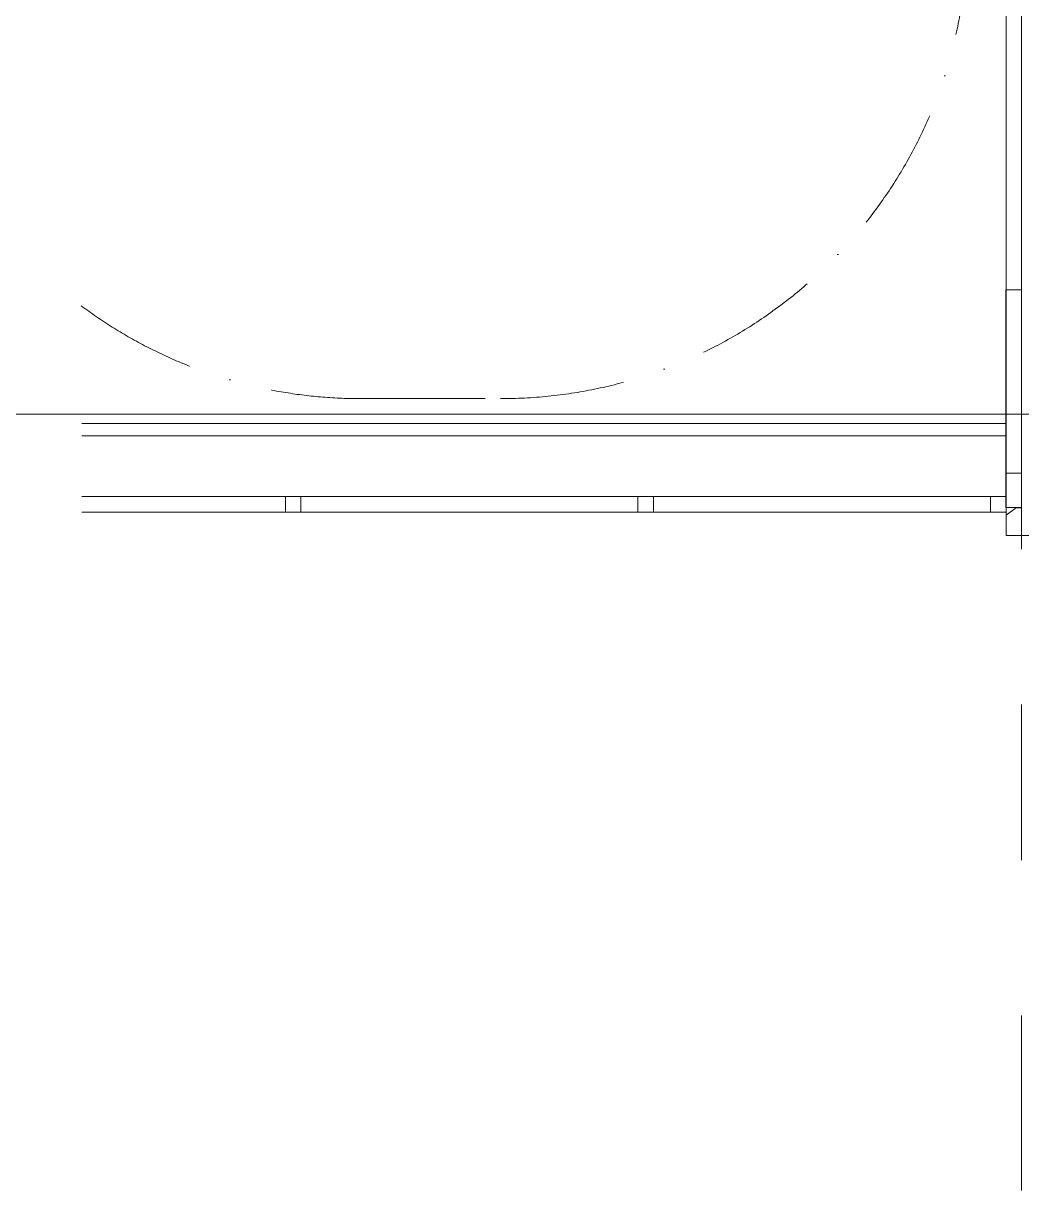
# Model space of a CAD drawing. Header units: millimetres. Extents: x -177800 to -26107, y -132450 to -18386.
# Drawn here: x -171171 to -167961, y -132450 to -128695 of the extents above; entities that cross this region are included whole.
import ezdxf

# ---------------------------------------------------------------- set-up
doc = ezdxf.new("R2010")
doc.units = ezdxf.units.MM
for name, pattern in [('IDA - Grid Line', [3500, 2000, -500, 500, -500]), ('IDA - Hidden 2-1', [750, 500, -250]), ('IDA_Stair Clear', [675, 400, -137.5, 0, -137.5])]:
    doc.linetypes.add(name, pattern=pattern)
doc.layers.add('0-1', color=7, linetype='Continuous', lineweight=5)
doc.layers.add('A-_WALL----_H-1', color=7, linetype='Continuous', lineweight=9)
for name, color, linetype, lineweight, true_color in [('A-_DETA----_ED-2', 6, 'IDA - Hidden 2-1', 9, 0xff00ff), ('A-_DETA----_ED-3', 9, 'IDA_Stair Clear', 9, 0x808080), ('A-_HANR----_E6', 6, 'Continuous', 9, 0xff00ff), ('A-_WALLPRTN_E', 6, 'Continuous', 9, 0xff00ff), ('A-_WALLPRTN_E-1', 6, 'Continuous', 18, 0xff00ff), ('A-_WIND----_E', 6, 'Continuous', 9, 0xff00ff), ('S-_ANOTGRID_E-1', 9, 'IDA - Grid Line', 9, 0x808080), ('S-_COLN----_E', 6, 'Continuous', 9, 0xff00ff), ('S-_COLN----_E-1', 6, 'Continuous', 25, 0xff00ff), ('S-_STRC----_E', 6, 'Continuous', 9, 0xff00ff)]:
    doc.layers.add(name, color=color, linetype=linetype, lineweight=lineweight, true_color=true_color)
pattern_1 = [(45, (0, 0), (-445.5048, 445.5048), []), (45, (445.5, 0), (-445.5048, 445.5048), [315.019, -157.51])]

# ---------------------------------------------------------------- blocks, each defined once
blk = doc.blocks.new('Top Rail Type - Top Rail_Internal_-4307400-BLK 2 UPPER ROOF PLAN')
at = {"layer": 'A-_HANR----_E6'}
for p, q in [((64746.6, -19931.5), (61775.9, -19931.5)), ((64746.6, -19934.1), (64746.6, -19968.8)), ((64746.6, -19968.8), (64746.6, -19934.1)), ((61775.9, -19971.5), (64746.6, -19971.5))]:
    blk.add_line(p, q, dxfattribs=at)
blk = doc.blocks.new('Top Rail Type - Top Rail_Internal_-V3-BLK 2 UPPER ROOF PLAN')
at = {"layer": 'A-_HANR----_E6'}
for p, q in [((64746.6, -19931.5), (61775.9, -19931.5)), ((64746.6, -19971.5), (64746.6, -19931.5)), ((64746.6, -19971.5), (61775.9, -19971.5))]:
    blk.add_line(p, q, dxfattribs=at)
blk = doc.blocks.new('IDA - Louver Screening - 3 Panels - 3450L X 3500H-7139085-BLK 2 UPPER ROOF PLAN')
at = {"layer": 'A-_WIND----_E'}
for p, q in [((-1675, 25), (-1725, 25)), ((-1725, 25), (-1725, -25)), ((-1675, -25), (-1675, 25)), ((-1675, -25), (-1675, 25)), ((1245.7, 25), (-1675, 25)), ((-541.7, 25), (-591.7, 25)), ((-591.7, 25), (-591.7, -25)), ((-541.7, -25), (-541.7, 25)), ((591.7, 25), (541.7, 25)), ((541.7, 25), (541.7, -25)), ((591.7, -25), (591.7, 25)), ((-1725, -25), (-1675, -25)), ((-1675, -25), (1245.7, -25)), ((-591.7, -25), (-541.7, -25)), ((541.7, -25), (591.7, -25))]:
    blk.add_line(p, q, dxfattribs=at)
blk = doc.blocks.new('IDA - Stair Turning Space - 1500-V25-BLK 2 UPPER ROOF PLAN')
at = {"layer": 'A-_DETA----_ED-3'}
blk.add_line((0, -1500), (450, -1500), dxfattribs=at)
for centre, start, end in [((450, 0), 270, 360), ((0, 0), 233.1972, 270)]:
    blk.add_arc(centre, 1500, start, end, dxfattribs=at)
blk = doc.blocks.new('1599_DB_A_BLK3_1STGD_R21_rvt-1-BLK 2 UPPER ROOF PLAN')
at = {"layer": 'A-_WALL----_H-1'}
h = blk.add_hatch(dxfattribs=at)
h.set_pattern_fill('FP_7', color=256, angle=-130, style=0, pattern_type=2)
h.set_pattern_definition([(320, (-168011.4, -125027.4), (-159.4, -1821.84), [190.5, -2095.5]), (265, (-168011.4, -125027.4), (1910.6, 352.4), [152.4, -1676.4]), (10.45, (-168024.7, -125179.2), (1751.17, -1469.4), [161.9, -1780.9]), (316.184, (-167503.4, -125027.4), (-420.4, -2710.8), [285.75, -3143.25]), (6.636, (-167538.4, -125253.3), (2474.3, -2374), [242.85, -2671.35]), (261.184, (-167503.4, -125027.4), (2474.3, -2374), [228.6, -2514.6]), (291, (-167630.4, -125281.4), (-1022.65, -1516.14), [190.5, -2095.5]), (236, (-167630.4, -125281.4), (1841.9, -618), [152.4, -1676.4]), (341.45, (-167715.6, -125407.7), (819.2, -2134.17), [161.9, -1780.9]), (307.5, (-168011.4, -125027.4), (845.55, -30.89), [83.82, -1572.26, 83.82, -3300.73]), (307.5, (-168011.4, -125027.4), (845.55, -30.89), [-1739.9, -1617.98, 83.82, -1598.93]), (277.5, (-168011.4, -125027.4), (1001.8, -668.2), [83.82, -886.46, 83.82, -1534.16, -641.35]), (277.5, (-168011.4, -125027.4), (1001.8, -668.2), [-2588.26, 83.82, -557.53]), (237.5, (-168011.4, -124460.95), (-57.29, -1355.91), [83.82, -551.18, 83.82, -1897.38, -2628.9]), (237.5, (-168011.4, -124460.95), (-57.29, -1355.91), [-2616.2, 83.82, -2545.08]), (227.5, (-168011.4, -124207), (254.27, -1481.3), [83.82, -741.68, 83.82, -1231.9, -1866.9]), (227.5, (-168011.4, -124207), (254.27, -1481.3), [-2141.22, 83.82, -1783.08])])
h.paths.add_polyline_path([(-167811.4, -129552.4), (-167811.4, -124302.4), (-168011.4, -124302.4), (-168011.4, -129382.8), (-167961.4, -129382.8), (-167961.4, -129552.4)])
h.paths.add_polyline_path([(-168011.4, -123602.4), (-167811.4, -123602.4), (-167811.4, -119777.4), (-168011.4, -119777.4), (-168011.4, -122523.7)])
h = blk.add_hatch(dxfattribs=at)
h.set_pattern_fill('FP_16', color=256, style=0, pattern_type=2)
h.set_pattern_definition(pattern_1)
h.paths.add_polyline_path([(-166511.4, -130342.4), (-166511.4, -130142.4), (-167961.4, -130142.4), (-167961.4, -130277.4), (-168011.4, -130277.4), (-168011.4, -130342.4), (-166523.5, -130342.4)])
h = blk.add_hatch(dxfattribs=at)
h.set_pattern_fill('FP_16', color=256, style=0, pattern_type=2)
h.set_pattern_definition(pattern_1)
h.paths.add_polyline_path([(-167966.7, -130277.4), (-167961.4, -130277.4), (-167961.4, -130142.4), (-168011.4, -130142.4), (-168011.4, -130277.4)])
at = {"layer": 'A-_WALLPRTN_E'}
for p, q in [((-168011.4, -129552.4), (-167961.4, -129552.4)), ((-167978, -130252.4), (-168011.4, -130252.4))]:
    blk.add_line(p, q, dxfattribs=at)
at = {"layer": 'A-_WALLPRTN_E-1'}
for p, q in [((-168011.4, -121977.4), (-168011.4, -129382.8)), ((-168011.4, -129552.4), (-168011.4, -129382.8)), ((-168011.4, -130142.4), (-167961.4, -130142.4)), ((-168011.4, -130142.4), (-168011.4, -130277.4)), ((-168011.4, -130277.4), (-168011.4, -130252.4)), ((-168011.4, -130277.4), (-167978, -130252.4)), ((-168011.4, -130342.4), (-168011.4, -130277.4)), ((-166511.4, -130342.4), (-168011.4, -130342.4))]:
    blk.add_line(p, q, dxfattribs=at)
at = {"layer": 'S-_COLN----_E'}
for p, q in [((-168011.4, -129552.4), (-167961.4, -129552.4)), ((-168011.4, -130252.4), (-167978, -130252.4))]:
    blk.add_line(p, q, dxfattribs=at)
at = {"layer": 'S-_COLN----_E-1'}
for p, q in [((-168011.4, -130252.4), (-168011.4, -129552.4)), ((-167978, -130252.4), (-167961.4, -130252.4))]:
    blk.add_line(p, q, dxfattribs=at)
at = {"layer": 'S-_STRC----_E'}
for p, q in [((-168011.4, -129952.4), (-168011.4, -128027.4)), ((-170982.1, -129952.4), (-168011.4, -129952.4))]:
    blk.add_line(p, q, dxfattribs=at)
at = {"layer": 'A-_DETA----_ED-2'}
blk.add_blockref('IDA - Stair Turning Space - 1500-V25-BLK 2 UPPER ROOF PLAN', (-170086.4, -128402.4), dxfattribs=at)
at = {"layer": 'A-_HANR----_E6'}
for name in ['Top Rail Type - Top Rail_Internal_-4307400-BLK 2 UPPER ROOF PLAN', 'Top Rail Type - Top Rail_Internal_-V3-BLK 2 UPPER ROOF PLAN']:
    blk.add_blockref(name, (-232758, -110050.9), dxfattribs=at)
at = {"layer": 'A-_WIND----_E', "rotation": 180}
blk.add_blockref('IDA - Louver Screening - 3 Panels - 3450L X 3500H-7139085-BLK 2 UPPER ROOF PLAN', (-169736.4, -130242.4), dxfattribs=at)

msp = doc.modelspace()

# ---------------------------------------------------------------- linework, layer by layer
at = {"layer": 'S-_ANOTGRID_E-1'}
for p, q in [((-167961.4, -19886.4), (-167961.4, -132449.9)), ((-176299.7, -129952.4), (-143700.1, -129952.4))]:
    msp.add_line(p, q, dxfattribs=at)

# ---------------------------------------------------------------- block references
at = {"layer": '0-1'}
msp.add_blockref('1599_DB_A_BLK3_1STGD_R21_rvt-1-BLK 2 UPPER ROOF PLAN', (0, 0), dxfattribs=at)

doc.saveas('drawing.dxf')
